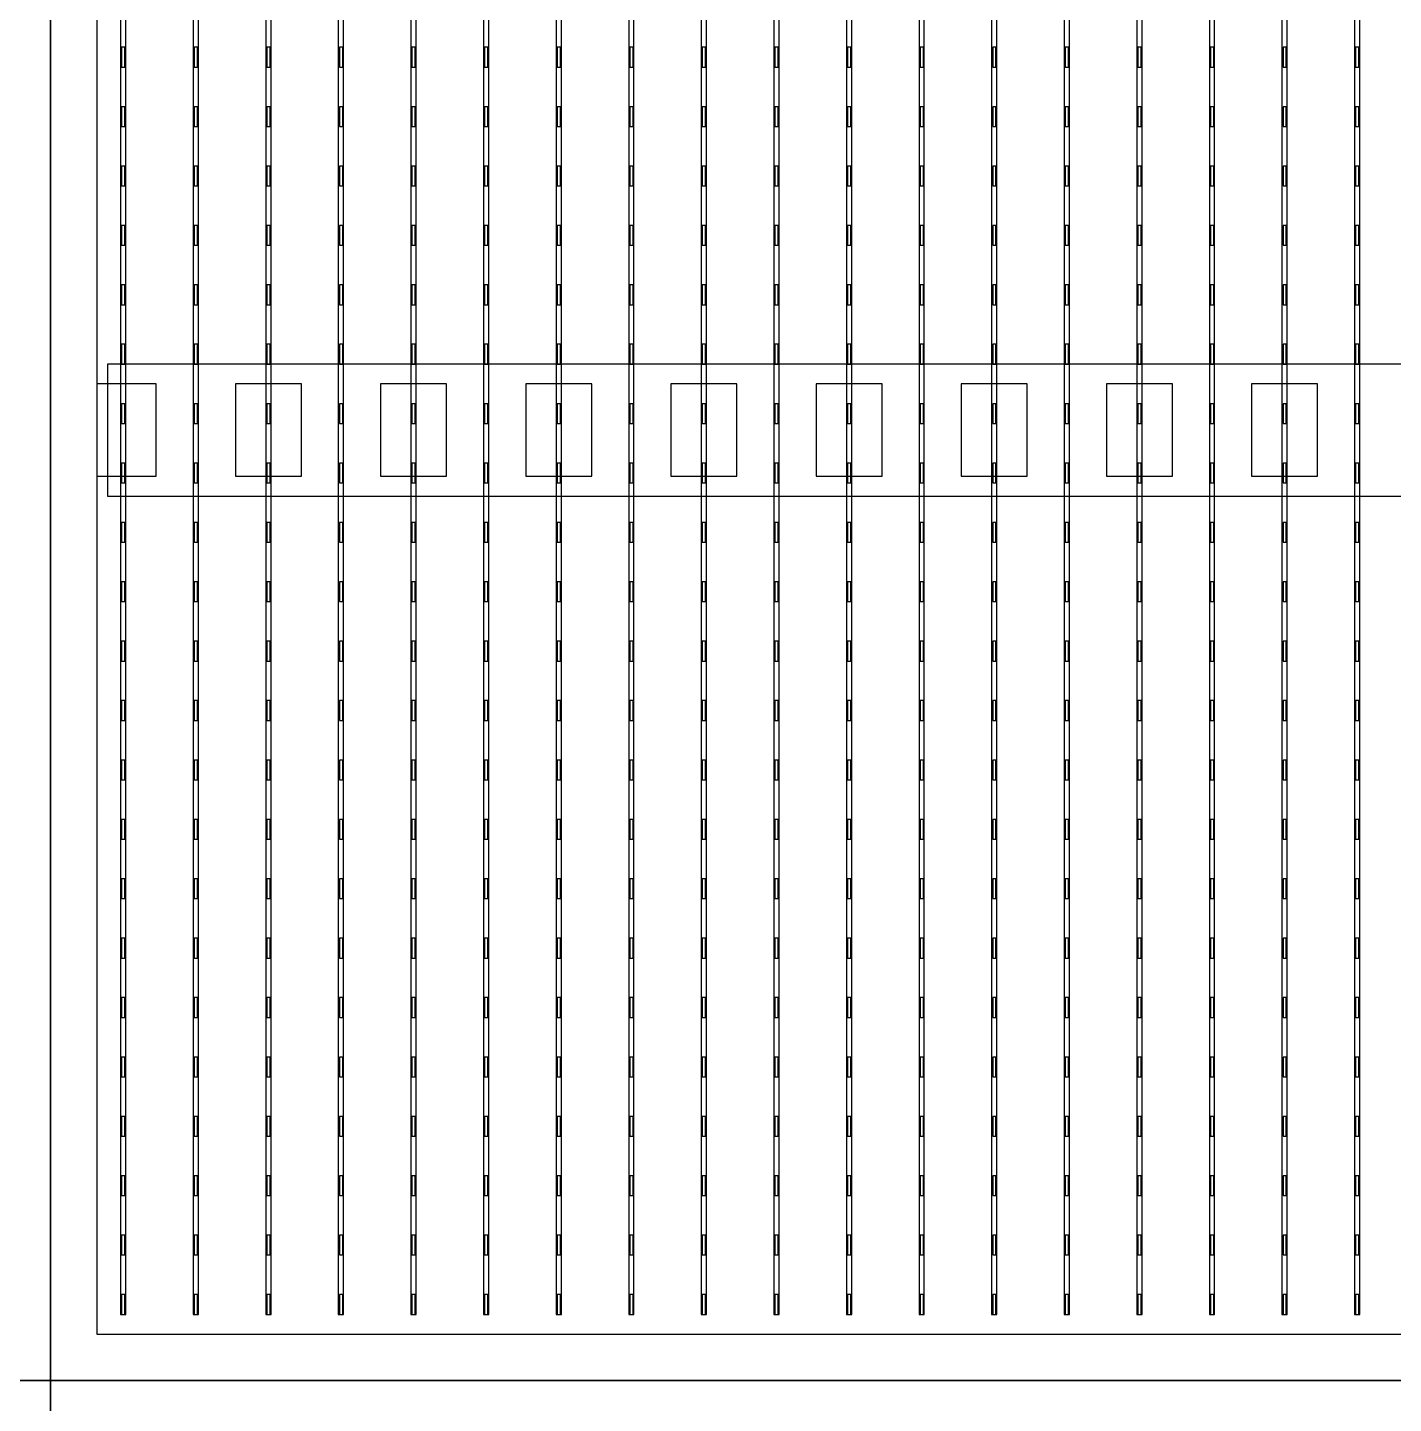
# Model space of a CAD drawing. Header units: millimetres. Extents: x -18 to 142, y -7 to 153.
# Drawn here: x 20.2 to 30.55, y 103.83 to 114.25 of the extents above; entities that cross this region are included whole.
import ezdxf

# ---------------------------------------------------------------- set-up
doc = ezdxf.new("R2010")
doc.units = ezdxf.units.MM
for name, color, linetype in [('BUSBARS', 3, 'Continuous'), ('CELLS', 5, 'Continuous'), ('CONTACT_PADS', 2, 'Continuous'), ('DICING', 4, 'Continuous'), ('FINGERS', 1, 'Continuous'), ('INSULATION', 2, 'Continuous')]:
    doc.layers.add(name, color=color, linetype=linetype)

msp = doc.modelspace()

# ---------------------------------------------------------------- linework, layer by layer
at = {"layer": 'BUSBARS'}
msp.add_lwpolyline([(40.84, 110.7), (40.84, 111.7), (20.8, 111.7), (20.8, 110.7), (40.84, 110.7)], close=True, dxfattribs=at)
at = {"layer": 'CELLS'}
for points in [[(20.37, 104), (20.37, 124.9), (-0.53, 124.9), (-0.53, 104), (20.37, 104)], [(41.27, 104), (41.27, 124.9), (20.37, 124.9), (20.37, 104), (41.27, 104)], [(20.37, 83.1), (20.37, 104), (-0.53, 104), (-0.53, 83.1), (20.37, 83.1)], [(41.27, 83.1), (41.27, 104), (20.37, 104), (20.37, 83.1), (41.27, 83.1)]]:
    msp.add_lwpolyline(points, close=True, dxfattribs=at)
at = {"layer": 'CONTACT_PADS'}
for points in [[(20.933, 113.95), (20.933, 114.1), (20.908, 114.1), (20.908, 113.95), (20.933, 113.95)], [(21.483, 113.95), (21.483, 114.1), (21.458, 114.1), (21.458, 113.95), (21.483, 113.95)], [(22.033, 113.95), (22.033, 114.1), (22.008, 114.1), (22.008, 113.95), (22.033, 113.95)], [(22.583, 113.95), (22.583, 114.1), (22.558, 114.1), (22.558, 113.95), (22.583, 113.95)], [(23.133, 113.95), (23.133, 114.1), (23.108, 114.1), (23.108, 113.95), (23.133, 113.95)], [(23.683, 113.95), (23.683, 114.1), (23.658, 114.1), (23.658, 113.95), (23.683, 113.95)], [(24.233, 113.95), (24.233, 114.1), (24.208, 114.1), (24.208, 113.95), (24.233, 113.95)], [(24.783, 113.95), (24.783, 114.1), (24.758, 114.1), (24.758, 113.95), (24.783, 113.95)], [(25.333, 113.95), (25.333, 114.1), (25.308, 114.1), (25.308, 113.95), (25.333, 113.95)], [(25.883, 113.95), (25.883, 114.1), (25.858, 114.1), (25.858, 113.95), (25.883, 113.95)], [(26.433, 113.95), (26.433, 114.1), (26.408, 114.1), (26.408, 113.95), (26.433, 113.95)], [(26.983, 113.95), (26.983, 114.1), (26.958, 114.1), (26.958, 113.95), (26.983, 113.95)], [(27.533, 113.95), (27.533, 114.1), (27.508, 114.1), (27.508, 113.95), (27.533, 113.95)], [(28.083, 113.95), (28.083, 114.1), (28.058, 114.1), (28.058, 113.95), (28.083, 113.95)], [(28.633, 113.95), (28.633, 114.1), (28.608, 114.1), (28.608, 113.95), (28.633, 113.95)], [(29.183, 113.95), (29.183, 114.1), (29.158, 114.1), (29.158, 113.95), (29.183, 113.95)], [(29.733, 113.95), (29.733, 114.1), (29.708, 114.1), (29.708, 113.95), (29.733, 113.95)], [(30.283, 113.95), (30.283, 114.1), (30.258, 114.1), (30.258, 113.95), (30.283, 113.95)], [(20.933, 113.5), (20.933, 113.65), (20.908, 113.65), (20.908, 113.5), (20.933, 113.5)], [(21.483, 113.5), (21.483, 113.65), (21.458, 113.65), (21.458, 113.5), (21.483, 113.5)], [(22.033, 113.5), (22.033, 113.65), (22.008, 113.65), (22.008, 113.5), (22.033, 113.5)], [(22.583, 113.5), (22.583, 113.65), (22.558, 113.65), (22.558, 113.5), (22.583, 113.5)], [(23.133, 113.5), (23.133, 113.65), (23.108, 113.65), (23.108, 113.5), (23.133, 113.5)], [(23.683, 113.5), (23.683, 113.65), (23.658, 113.65), (23.658, 113.5), (23.683, 113.5)], [(24.233, 113.5), (24.233, 113.65), (24.208, 113.65), (24.208, 113.5), (24.233, 113.5)], [(24.783, 113.5), (24.783, 113.65), (24.758, 113.65), (24.758, 113.5), (24.783, 113.5)], [(25.333, 113.5), (25.333, 113.65), (25.308, 113.65), (25.308, 113.5), (25.333, 113.5)], [(25.883, 113.5), (25.883, 113.65), (25.858, 113.65), (25.858, 113.5), (25.883, 113.5)], [(26.433, 113.5), (26.433, 113.65), (26.408, 113.65), (26.408, 113.5), (26.433, 113.5)], [(26.983, 113.5), (26.983, 113.65), (26.958, 113.65), (26.958, 113.5), (26.983, 113.5)], [(27.533, 113.5), (27.533, 113.65), (27.508, 113.65), (27.508, 113.5), (27.533, 113.5)], [(28.083, 113.5), (28.083, 113.65), (28.058, 113.65), (28.058, 113.5), (28.083, 113.5)], [(28.633, 113.5), (28.633, 113.65), (28.608, 113.65), (28.608, 113.5), (28.633, 113.5)], [(29.183, 113.5), (29.183, 113.65), (29.158, 113.65), (29.158, 113.5), (29.183, 113.5)], [(29.733, 113.5), (29.733, 113.65), (29.708, 113.65), (29.708, 113.5), (29.733, 113.5)], [(30.283, 113.5), (30.283, 113.65), (30.258, 113.65), (30.258, 113.5), (30.283, 113.5)], [(20.933, 113.05), (20.933, 113.2), (20.908, 113.2), (20.908, 113.05), (20.933, 113.05)], [(21.483, 113.05), (21.483, 113.2), (21.458, 113.2), (21.458, 113.05), (21.483, 113.05)], [(22.033, 113.05), (22.033, 113.2), (22.008, 113.2), (22.008, 113.05), (22.033, 113.05)], [(22.583, 113.05), (22.583, 113.2), (22.558, 113.2), (22.558, 113.05), (22.583, 113.05)], [(23.133, 113.05), (23.133, 113.2), (23.108, 113.2), (23.108, 113.05), (23.133, 113.05)], [(23.683, 113.05), (23.683, 113.2), (23.658, 113.2), (23.658, 113.05), (23.683, 113.05)], [(24.233, 113.05), (24.233, 113.2), (24.208, 113.2), (24.208, 113.05), (24.233, 113.05)], [(24.783, 113.05), (24.783, 113.2), (24.758, 113.2), (24.758, 113.05), (24.783, 113.05)], [(25.333, 113.05), (25.333, 113.2), (25.308, 113.2), (25.308, 113.05), (25.333, 113.05)], [(25.883, 113.05), (25.883, 113.2), (25.858, 113.2), (25.858, 113.05), (25.883, 113.05)], [(26.433, 113.05), (26.433, 113.2), (26.408, 113.2), (26.408, 113.05), (26.433, 113.05)], [(26.983, 113.05), (26.983, 113.2), (26.958, 113.2), (26.958, 113.05), (26.983, 113.05)], [(27.533, 113.05), (27.533, 113.2), (27.508, 113.2), (27.508, 113.05), (27.533, 113.05)], [(28.083, 113.05), (28.083, 113.2), (28.058, 113.2), (28.058, 113.05), (28.083, 113.05)], [(28.633, 113.05), (28.633, 113.2), (28.608, 113.2), (28.608, 113.05), (28.633, 113.05)], [(29.183, 113.05), (29.183, 113.2), (29.158, 113.2), (29.158, 113.05), (29.183, 113.05)], [(29.733, 113.05), (29.733, 113.2), (29.708, 113.2), (29.708, 113.05), (29.733, 113.05)], [(30.283, 113.05), (30.283, 113.2), (30.258, 113.2), (30.258, 113.05), (30.283, 113.05)], [(20.933, 112.6), (20.933, 112.75), (20.908, 112.75), (20.908, 112.6), (20.933, 112.6)], [(21.483, 112.6), (21.483, 112.75), (21.458, 112.75), (21.458, 112.6), (21.483, 112.6)], [(22.033, 112.6), (22.033, 112.75), (22.008, 112.75), (22.008, 112.6), (22.033, 112.6)], [(22.583, 112.6), (22.583, 112.75), (22.558, 112.75), (22.558, 112.6), (22.583, 112.6)], [(23.133, 112.6), (23.133, 112.75), (23.108, 112.75), (23.108, 112.6), (23.133, 112.6)], [(23.683, 112.6), (23.683, 112.75), (23.658, 112.75), (23.658, 112.6), (23.683, 112.6)], [(24.233, 112.6), (24.233, 112.75), (24.208, 112.75), (24.208, 112.6), (24.233, 112.6)], [(24.783, 112.6), (24.783, 112.75), (24.758, 112.75), (24.758, 112.6), (24.783, 112.6)], [(25.333, 112.6), (25.333, 112.75), (25.308, 112.75), (25.308, 112.6), (25.333, 112.6)], [(25.883, 112.6), (25.883, 112.75), (25.858, 112.75), (25.858, 112.6), (25.883, 112.6)], [(26.433, 112.6), (26.433, 112.75), (26.408, 112.75), (26.408, 112.6), (26.433, 112.6)], [(26.983, 112.6), (26.983, 112.75), (26.958, 112.75), (26.958, 112.6), (26.983, 112.6)], [(27.533, 112.6), (27.533, 112.75), (27.508, 112.75), (27.508, 112.6), (27.533, 112.6)], [(28.083, 112.6), (28.083, 112.75), (28.058, 112.75), (28.058, 112.6), (28.083, 112.6)], [(28.633, 112.6), (28.633, 112.75), (28.608, 112.75), (28.608, 112.6), (28.633, 112.6)], [(29.183, 112.6), (29.183, 112.75), (29.158, 112.75), (29.158, 112.6), (29.183, 112.6)], [(29.733, 112.6), (29.733, 112.75), (29.708, 112.75), (29.708, 112.6), (29.733, 112.6)], [(30.283, 112.6), (30.283, 112.75), (30.258, 112.75), (30.258, 112.6), (30.283, 112.6)], [(20.933, 112.15), (20.933, 112.3), (20.908, 112.3), (20.908, 112.15), (20.933, 112.15)], [(21.483, 112.15), (21.483, 112.3), (21.458, 112.3), (21.458, 112.15), (21.483, 112.15)], [(22.033, 112.15), (22.033, 112.3), (22.008, 112.3), (22.008, 112.15), (22.033, 112.15)], [(22.583, 112.15), (22.583, 112.3), (22.558, 112.3), (22.558, 112.15), (22.583, 112.15)], [(23.133, 112.15), (23.133, 112.3), (23.108, 112.3), (23.108, 112.15), (23.133, 112.15)], [(23.683, 112.15), (23.683, 112.3), (23.658, 112.3), (23.658, 112.15), (23.683, 112.15)], [(24.233, 112.15), (24.233, 112.3), (24.208, 112.3), (24.208, 112.15), (24.233, 112.15)], [(24.783, 112.15), (24.783, 112.3), (24.758, 112.3), (24.758, 112.15), (24.783, 112.15)], [(25.333, 112.15), (25.333, 112.3), (25.308, 112.3), (25.308, 112.15), (25.333, 112.15)], [(25.883, 112.15), (25.883, 112.3), (25.858, 112.3), (25.858, 112.15), (25.883, 112.15)], [(26.433, 112.15), (26.433, 112.3), (26.408, 112.3), (26.408, 112.15), (26.433, 112.15)], [(26.983, 112.15), (26.983, 112.3), (26.958, 112.3), (26.958, 112.15), (26.983, 112.15)], [(27.533, 112.15), (27.533, 112.3), (27.508, 112.3), (27.508, 112.15), (27.533, 112.15)], [(28.083, 112.15), (28.083, 112.3), (28.058, 112.3), (28.058, 112.15), (28.083, 112.15)], [(28.633, 112.15), (28.633, 112.3), (28.608, 112.3), (28.608, 112.15), (28.633, 112.15)], [(29.183, 112.15), (29.183, 112.3), (29.158, 112.3), (29.158, 112.15), (29.183, 112.15)], [(29.733, 112.15), (29.733, 112.3), (29.708, 112.3), (29.708, 112.15), (29.733, 112.15)], [(30.283, 112.15), (30.283, 112.3), (30.258, 112.3), (30.258, 112.15), (30.283, 112.15)], [(20.933, 111.7), (20.933, 111.85), (20.908, 111.85), (20.908, 111.7), (20.933, 111.7)], [(21.483, 111.7), (21.483, 111.85), (21.458, 111.85), (21.458, 111.7), (21.483, 111.7)], [(22.033, 111.7), (22.033, 111.85), (22.008, 111.85), (22.008, 111.7), (22.033, 111.7)], [(22.583, 111.7), (22.583, 111.85), (22.558, 111.85), (22.558, 111.7), (22.583, 111.7)], [(23.133, 111.7), (23.133, 111.85), (23.108, 111.85), (23.108, 111.7), (23.133, 111.7)], [(23.683, 111.7), (23.683, 111.85), (23.658, 111.85), (23.658, 111.7), (23.683, 111.7)], [(24.233, 111.7), (24.233, 111.85), (24.208, 111.85), (24.208, 111.7), (24.233, 111.7)], [(24.783, 111.7), (24.783, 111.85), (24.758, 111.85), (24.758, 111.7), (24.783, 111.7)], [(25.333, 111.7), (25.333, 111.85), (25.308, 111.85), (25.308, 111.7), (25.333, 111.7)], [(25.883, 111.7), (25.883, 111.85), (25.858, 111.85), (25.858, 111.7), (25.883, 111.7)], [(26.433, 111.7), (26.433, 111.85), (26.408, 111.85), (26.408, 111.7), (26.433, 111.7)], [(26.983, 111.7), (26.983, 111.85), (26.958, 111.85), (26.958, 111.7), (26.983, 111.7)], [(27.533, 111.7), (27.533, 111.85), (27.508, 111.85), (27.508, 111.7), (27.533, 111.7)], [(28.083, 111.7), (28.083, 111.85), (28.058, 111.85), (28.058, 111.7), (28.083, 111.7)], [(28.633, 111.7), (28.633, 111.85), (28.608, 111.85), (28.608, 111.7), (28.633, 111.7)], [(29.183, 111.7), (29.183, 111.85), (29.158, 111.85), (29.158, 111.7), (29.183, 111.7)], [(29.733, 111.7), (29.733, 111.85), (29.708, 111.85), (29.708, 111.7), (29.733, 111.7)], [(30.283, 111.7), (30.283, 111.85), (30.258, 111.85), (30.258, 111.7), (30.283, 111.7)], [(20.933, 111.25), (20.933, 111.4), (20.908, 111.4), (20.908, 111.25), (20.933, 111.25)], [(21.483, 111.25), (21.483, 111.4), (21.458, 111.4), (21.458, 111.25), (21.483, 111.25)], [(22.033, 111.25), (22.033, 111.4), (22.008, 111.4), (22.008, 111.25), (22.033, 111.25)], [(22.583, 111.25), (22.583, 111.4), (22.558, 111.4), (22.558, 111.25), (22.583, 111.25)], [(23.133, 111.25), (23.133, 111.4), (23.108, 111.4), (23.108, 111.25), (23.133, 111.25)], [(23.683, 111.25), (23.683, 111.4), (23.658, 111.4), (23.658, 111.25), (23.683, 111.25)], [(24.233, 111.25), (24.233, 111.4), (24.208, 111.4), (24.208, 111.25), (24.233, 111.25)], [(24.783, 111.25), (24.783, 111.4), (24.758, 111.4), (24.758, 111.25), (24.783, 111.25)], [(25.333, 111.25), (25.333, 111.4), (25.308, 111.4), (25.308, 111.25), (25.333, 111.25)], [(25.883, 111.25), (25.883, 111.4), (25.858, 111.4), (25.858, 111.25), (25.883, 111.25)], [(26.433, 111.25), (26.433, 111.4), (26.408, 111.4), (26.408, 111.25), (26.433, 111.25)], [(26.983, 111.25), (26.983, 111.4), (26.958, 111.4), (26.958, 111.25), (26.983, 111.25)], [(27.533, 111.25), (27.533, 111.4), (27.508, 111.4), (27.508, 111.25), (27.533, 111.25)], [(28.083, 111.25), (28.083, 111.4), (28.058, 111.4), (28.058, 111.25), (28.083, 111.25)], [(28.633, 111.25), (28.633, 111.4), (28.608, 111.4), (28.608, 111.25), (28.633, 111.25)], [(29.183, 111.25), (29.183, 111.4), (29.158, 111.4), (29.158, 111.25), (29.183, 111.25)], [(29.733, 111.25), (29.733, 111.4), (29.708, 111.4), (29.708, 111.25), (29.733, 111.25)], [(30.283, 111.25), (30.283, 111.4), (30.258, 111.4), (30.258, 111.25), (30.283, 111.25)], [(20.933, 110.8), (20.933, 110.95), (20.908, 110.95), (20.908, 110.8), (20.933, 110.8)], [(21.483, 110.8), (21.483, 110.95), (21.458, 110.95), (21.458, 110.8), (21.483, 110.8)], [(22.033, 110.8), (22.033, 110.95), (22.008, 110.95), (22.008, 110.8), (22.033, 110.8)], [(22.583, 110.8), (22.583, 110.95), (22.558, 110.95), (22.558, 110.8), (22.583, 110.8)], [(23.133, 110.8), (23.133, 110.95), (23.108, 110.95), (23.108, 110.8), (23.133, 110.8)], [(23.683, 110.8), (23.683, 110.95), (23.658, 110.95), (23.658, 110.8), (23.683, 110.8)], [(24.233, 110.8), (24.233, 110.95), (24.208, 110.95), (24.208, 110.8), (24.233, 110.8)], [(24.783, 110.8), (24.783, 110.95), (24.758, 110.95), (24.758, 110.8), (24.783, 110.8)], [(25.333, 110.8), (25.333, 110.95), (25.308, 110.95), (25.308, 110.8), (25.333, 110.8)], [(25.883, 110.8), (25.883, 110.95), (25.858, 110.95), (25.858, 110.8), (25.883, 110.8)], [(26.433, 110.8), (26.433, 110.95), (26.408, 110.95), (26.408, 110.8), (26.433, 110.8)], [(26.983, 110.8), (26.983, 110.95), (26.958, 110.95), (26.958, 110.8), (26.983, 110.8)], [(27.533, 110.8), (27.533, 110.95), (27.508, 110.95), (27.508, 110.8), (27.533, 110.8)], [(28.083, 110.8), (28.083, 110.95), (28.058, 110.95), (28.058, 110.8), (28.083, 110.8)], [(28.633, 110.8), (28.633, 110.95), (28.608, 110.95), (28.608, 110.8), (28.633, 110.8)], [(29.183, 110.8), (29.183, 110.95), (29.158, 110.95), (29.158, 110.8), (29.183, 110.8)], [(29.733, 110.8), (29.733, 110.95), (29.708, 110.95), (29.708, 110.8), (29.733, 110.8)], [(30.283, 110.8), (30.283, 110.95), (30.258, 110.95), (30.258, 110.8), (30.283, 110.8)], [(20.933, 110.35), (20.933, 110.5), (20.908, 110.5), (20.908, 110.35), (20.933, 110.35)], [(21.483, 110.35), (21.483, 110.5), (21.458, 110.5), (21.458, 110.35), (21.483, 110.35)], [(22.033, 110.35), (22.033, 110.5), (22.008, 110.5), (22.008, 110.35), (22.033, 110.35)], [(22.583, 110.35), (22.583, 110.5), (22.558, 110.5), (22.558, 110.35), (22.583, 110.35)], [(23.133, 110.35), (23.133, 110.5), (23.108, 110.5), (23.108, 110.35), (23.133, 110.35)], [(23.683, 110.35), (23.683, 110.5), (23.658, 110.5), (23.658, 110.35), (23.683, 110.35)], [(24.233, 110.35), (24.233, 110.5), (24.208, 110.5), (24.208, 110.35), (24.233, 110.35)], [(24.783, 110.35), (24.783, 110.5), (24.758, 110.5), (24.758, 110.35), (24.783, 110.35)], [(25.333, 110.35), (25.333, 110.5), (25.308, 110.5), (25.308, 110.35), (25.333, 110.35)], [(25.883, 110.35), (25.883, 110.5), (25.858, 110.5), (25.858, 110.35), (25.883, 110.35)], [(26.433, 110.35), (26.433, 110.5), (26.408, 110.5), (26.408, 110.35), (26.433, 110.35)], [(26.983, 110.35), (26.983, 110.5), (26.958, 110.5), (26.958, 110.35), (26.983, 110.35)], [(27.533, 110.35), (27.533, 110.5), (27.508, 110.5), (27.508, 110.35), (27.533, 110.35)], [(28.083, 110.35), (28.083, 110.5), (28.058, 110.5), (28.058, 110.35), (28.083, 110.35)], [(28.633, 110.35), (28.633, 110.5), (28.608, 110.5), (28.608, 110.35), (28.633, 110.35)], [(29.183, 110.35), (29.183, 110.5), (29.158, 110.5), (29.158, 110.35), (29.183, 110.35)], [(29.733, 110.35), (29.733, 110.5), (29.708, 110.5), (29.708, 110.35), (29.733, 110.35)], [(30.283, 110.35), (30.283, 110.5), (30.258, 110.5), (30.258, 110.35), (30.283, 110.35)], [(20.933, 109.9), (20.933, 110.05), (20.908, 110.05), (20.908, 109.9), (20.933, 109.9)], [(21.483, 109.9), (21.483, 110.05), (21.458, 110.05), (21.458, 109.9), (21.483, 109.9)], [(22.033, 109.9), (22.033, 110.05), (22.008, 110.05), (22.008, 109.9), (22.033, 109.9)], [(22.583, 109.9), (22.583, 110.05), (22.558, 110.05), (22.558, 109.9), (22.583, 109.9)], [(23.133, 109.9), (23.133, 110.05), (23.108, 110.05), (23.108, 109.9), (23.133, 109.9)], [(23.683, 109.9), (23.683, 110.05), (23.658, 110.05), (23.658, 109.9), (23.683, 109.9)], [(24.233, 109.9), (24.233, 110.05), (24.208, 110.05), (24.208, 109.9), (24.233, 109.9)], [(24.783, 109.9), (24.783, 110.05), (24.758, 110.05), (24.758, 109.9), (24.783, 109.9)], [(25.333, 109.9), (25.333, 110.05), (25.308, 110.05), (25.308, 109.9), (25.333, 109.9)], [(25.883, 109.9), (25.883, 110.05), (25.858, 110.05), (25.858, 109.9), (25.883, 109.9)], [(26.433, 109.9), (26.433, 110.05), (26.408, 110.05), (26.408, 109.9), (26.433, 109.9)], [(26.983, 109.9), (26.983, 110.05), (26.958, 110.05), (26.958, 109.9), (26.983, 109.9)], [(27.533, 109.9), (27.533, 110.05), (27.508, 110.05), (27.508, 109.9), (27.533, 109.9)], [(28.083, 109.9), (28.083, 110.05), (28.058, 110.05), (28.058, 109.9), (28.083, 109.9)], [(28.633, 109.9), (28.633, 110.05), (28.608, 110.05), (28.608, 109.9), (28.633, 109.9)], [(29.183, 109.9), (29.183, 110.05), (29.158, 110.05), (29.158, 109.9), (29.183, 109.9)], [(29.733, 109.9), (29.733, 110.05), (29.708, 110.05), (29.708, 109.9), (29.733, 109.9)], [(30.283, 109.9), (30.283, 110.05), (30.258, 110.05), (30.258, 109.9), (30.283, 109.9)], [(20.933, 109.45), (20.933, 109.6), (20.908, 109.6), (20.908, 109.45), (20.933, 109.45)], [(21.483, 109.45), (21.483, 109.6), (21.458, 109.6), (21.458, 109.45), (21.483, 109.45)], [(22.033, 109.45), (22.033, 109.6), (22.008, 109.6), (22.008, 109.45), (22.033, 109.45)], [(22.583, 109.45), (22.583, 109.6), (22.558, 109.6), (22.558, 109.45), (22.583, 109.45)], [(23.133, 109.45), (23.133, 109.6), (23.108, 109.6), (23.108, 109.45), (23.133, 109.45)], [(23.683, 109.45), (23.683, 109.6), (23.658, 109.6), (23.658, 109.45), (23.683, 109.45)], [(24.233, 109.45), (24.233, 109.6), (24.208, 109.6), (24.208, 109.45), (24.233, 109.45)], [(24.783, 109.45), (24.783, 109.6), (24.758, 109.6), (24.758, 109.45), (24.783, 109.45)], [(25.333, 109.45), (25.333, 109.6), (25.308, 109.6), (25.308, 109.45), (25.333, 109.45)], [(25.883, 109.45), (25.883, 109.6), (25.858, 109.6), (25.858, 109.45), (25.883, 109.45)], [(26.433, 109.45), (26.433, 109.6), (26.408, 109.6), (26.408, 109.45), (26.433, 109.45)], [(26.983, 109.45), (26.983, 109.6), (26.958, 109.6), (26.958, 109.45), (26.983, 109.45)], [(27.533, 109.45), (27.533, 109.6), (27.508, 109.6), (27.508, 109.45), (27.533, 109.45)], [(28.083, 109.45), (28.083, 109.6), (28.058, 109.6), (28.058, 109.45), (28.083, 109.45)], [(28.633, 109.45), (28.633, 109.6), (28.608, 109.6), (28.608, 109.45), (28.633, 109.45)], [(29.183, 109.45), (29.183, 109.6), (29.158, 109.6), (29.158, 109.45), (29.183, 109.45)], [(29.733, 109.45), (29.733, 109.6), (29.708, 109.6), (29.708, 109.45), (29.733, 109.45)], [(30.283, 109.45), (30.283, 109.6), (30.258, 109.6), (30.258, 109.45), (30.283, 109.45)], [(20.933, 109), (20.933, 109.15), (20.908, 109.15), (20.908, 109), (20.933, 109)], [(21.483, 109), (21.483, 109.15), (21.458, 109.15), (21.458, 109), (21.483, 109)], [(22.033, 109), (22.033, 109.15), (22.008, 109.15), (22.008, 109), (22.033, 109)], [(22.583, 109), (22.583, 109.15), (22.558, 109.15), (22.558, 109), (22.583, 109)], [(23.133, 109), (23.133, 109.15), (23.108, 109.15), (23.108, 109), (23.133, 109)], [(23.683, 109), (23.683, 109.15), (23.658, 109.15), (23.658, 109), (23.683, 109)], [(24.233, 109), (24.233, 109.15), (24.208, 109.15), (24.208, 109), (24.233, 109)], [(24.783, 109), (24.783, 109.15), (24.758, 109.15), (24.758, 109), (24.783, 109)], [(25.333, 109), (25.333, 109.15), (25.308, 109.15), (25.308, 109), (25.333, 109)], [(25.883, 109), (25.883, 109.15), (25.858, 109.15), (25.858, 109), (25.883, 109)], [(26.433, 109), (26.433, 109.15), (26.408, 109.15), (26.408, 109), (26.433, 109)], [(26.983, 109), (26.983, 109.15), (26.958, 109.15), (26.958, 109), (26.983, 109)], [(27.533, 109), (27.533, 109.15), (27.508, 109.15), (27.508, 109), (27.533, 109)], [(28.083, 109), (28.083, 109.15), (28.058, 109.15), (28.058, 109), (28.083, 109)], [(28.633, 109), (28.633, 109.15), (28.608, 109.15), (28.608, 109), (28.633, 109)], [(29.183, 109), (29.183, 109.15), (29.158, 109.15), (29.158, 109), (29.183, 109)], [(29.733, 109), (29.733, 109.15), (29.708, 109.15), (29.708, 109), (29.733, 109)], [(30.283, 109), (30.283, 109.15), (30.258, 109.15), (30.258, 109), (30.283, 109)], [(20.933, 108.55), (20.933, 108.7), (20.908, 108.7), (20.908, 108.55), (20.933, 108.55)], [(21.483, 108.55), (21.483, 108.7), (21.458, 108.7), (21.458, 108.55), (21.483, 108.55)], [(22.033, 108.55), (22.033, 108.7), (22.008, 108.7), (22.008, 108.55), (22.033, 108.55)], [(22.583, 108.55), (22.583, 108.7), (22.558, 108.7), (22.558, 108.55), (22.583, 108.55)], [(23.133, 108.55), (23.133, 108.7), (23.108, 108.7), (23.108, 108.55), (23.133, 108.55)], [(23.683, 108.55), (23.683, 108.7), (23.658, 108.7), (23.658, 108.55), (23.683, 108.55)], [(24.233, 108.55), (24.233, 108.7), (24.208, 108.7), (24.208, 108.55), (24.233, 108.55)], [(24.783, 108.55), (24.783, 108.7), (24.758, 108.7), (24.758, 108.55), (24.783, 108.55)], [(25.333, 108.55), (25.333, 108.7), (25.308, 108.7), (25.308, 108.55), (25.333, 108.55)], [(25.883, 108.55), (25.883, 108.7), (25.858, 108.7), (25.858, 108.55), (25.883, 108.55)], [(26.433, 108.55), (26.433, 108.7), (26.408, 108.7), (26.408, 108.55), (26.433, 108.55)], [(26.983, 108.55), (26.983, 108.7), (26.958, 108.7), (26.958, 108.55), (26.983, 108.55)], [(27.533, 108.55), (27.533, 108.7), (27.508, 108.7), (27.508, 108.55), (27.533, 108.55)], [(28.083, 108.55), (28.083, 108.7), (28.058, 108.7), (28.058, 108.55), (28.083, 108.55)], [(28.633, 108.55), (28.633, 108.7), (28.608, 108.7), (28.608, 108.55), (28.633, 108.55)], [(29.183, 108.55), (29.183, 108.7), (29.158, 108.7), (29.158, 108.55), (29.183, 108.55)], [(29.733, 108.55), (29.733, 108.7), (29.708, 108.7), (29.708, 108.55), (29.733, 108.55)], [(30.283, 108.55), (30.283, 108.7), (30.258, 108.7), (30.258, 108.55), (30.283, 108.55)], [(20.933, 108.1), (20.933, 108.25), (20.908, 108.25), (20.908, 108.1), (20.933, 108.1)], [(21.483, 108.1), (21.483, 108.25), (21.458, 108.25), (21.458, 108.1), (21.483, 108.1)], [(22.033, 108.1), (22.033, 108.25), (22.008, 108.25), (22.008, 108.1), (22.033, 108.1)], [(22.583, 108.1), (22.583, 108.25), (22.558, 108.25), (22.558, 108.1), (22.583, 108.1)], [(23.133, 108.1), (23.133, 108.25), (23.108, 108.25), (23.108, 108.1), (23.133, 108.1)], [(23.683, 108.1), (23.683, 108.25), (23.658, 108.25), (23.658, 108.1), (23.683, 108.1)], [(24.233, 108.1), (24.233, 108.25), (24.208, 108.25), (24.208, 108.1), (24.233, 108.1)], [(24.783, 108.1), (24.783, 108.25), (24.758, 108.25), (24.758, 108.1), (24.783, 108.1)], [(25.333, 108.1), (25.333, 108.25), (25.308, 108.25), (25.308, 108.1), (25.333, 108.1)], [(25.883, 108.1), (25.883, 108.25), (25.858, 108.25), (25.858, 108.1), (25.883, 108.1)], [(26.433, 108.1), (26.433, 108.25), (26.408, 108.25), (26.408, 108.1), (26.433, 108.1)], [(26.983, 108.1), (26.983, 108.25), (26.958, 108.25), (26.958, 108.1), (26.983, 108.1)], [(27.533, 108.1), (27.533, 108.25), (27.508, 108.25), (27.508, 108.1), (27.533, 108.1)], [(28.083, 108.1), (28.083, 108.25), (28.058, 108.25), (28.058, 108.1), (28.083, 108.1)], [(28.633, 108.1), (28.633, 108.25), (28.608, 108.25), (28.608, 108.1), (28.633, 108.1)], [(29.183, 108.1), (29.183, 108.25), (29.158, 108.25), (29.158, 108.1), (29.183, 108.1)], [(29.733, 108.1), (29.733, 108.25), (29.708, 108.25), (29.708, 108.1), (29.733, 108.1)], [(30.283, 108.1), (30.283, 108.25), (30.258, 108.25), (30.258, 108.1), (30.283, 108.1)], [(20.933, 107.65), (20.933, 107.8), (20.908, 107.8), (20.908, 107.65), (20.933, 107.65)], [(21.483, 107.65), (21.483, 107.8), (21.458, 107.8), (21.458, 107.65), (21.483, 107.65)], [(22.033, 107.65), (22.033, 107.8), (22.008, 107.8), (22.008, 107.65), (22.033, 107.65)], [(22.583, 107.65), (22.583, 107.8), (22.558, 107.8), (22.558, 107.65), (22.583, 107.65)], [(23.133, 107.65), (23.133, 107.8), (23.108, 107.8), (23.108, 107.65), (23.133, 107.65)], [(23.683, 107.65), (23.683, 107.8), (23.658, 107.8), (23.658, 107.65), (23.683, 107.65)], [(24.233, 107.65), (24.233, 107.8), (24.208, 107.8), (24.208, 107.65), (24.233, 107.65)], [(24.783, 107.65), (24.783, 107.8), (24.758, 107.8), (24.758, 107.65), (24.783, 107.65)], [(25.333, 107.65), (25.333, 107.8), (25.308, 107.8), (25.308, 107.65), (25.333, 107.65)], [(25.883, 107.65), (25.883, 107.8), (25.858, 107.8), (25.858, 107.65), (25.883, 107.65)], [(26.433, 107.65), (26.433, 107.8), (26.408, 107.8), (26.408, 107.65), (26.433, 107.65)], [(26.983, 107.65), (26.983, 107.8), (26.958, 107.8), (26.958, 107.65), (26.983, 107.65)], [(27.533, 107.65), (27.533, 107.8), (27.508, 107.8), (27.508, 107.65), (27.533, 107.65)], [(28.083, 107.65), (28.083, 107.8), (28.058, 107.8), (28.058, 107.65), (28.083, 107.65)], [(28.633, 107.65), (28.633, 107.8), (28.608, 107.8), (28.608, 107.65), (28.633, 107.65)], [(29.183, 107.65), (29.183, 107.8), (29.158, 107.8), (29.158, 107.65), (29.183, 107.65)], [(29.733, 107.65), (29.733, 107.8), (29.708, 107.8), (29.708, 107.65), (29.733, 107.65)], [(30.283, 107.65), (30.283, 107.8), (30.258, 107.8), (30.258, 107.65), (30.283, 107.65)], [(20.933, 107.2), (20.933, 107.35), (20.908, 107.35), (20.908, 107.2), (20.933, 107.2)], [(21.483, 107.2), (21.483, 107.35), (21.458, 107.35), (21.458, 107.2), (21.483, 107.2)], [(22.033, 107.2), (22.033, 107.35), (22.008, 107.35), (22.008, 107.2), (22.033, 107.2)], [(22.583, 107.2), (22.583, 107.35), (22.558, 107.35), (22.558, 107.2), (22.583, 107.2)], [(23.133, 107.2), (23.133, 107.35), (23.108, 107.35), (23.108, 107.2), (23.133, 107.2)], [(23.683, 107.2), (23.683, 107.35), (23.658, 107.35), (23.658, 107.2), (23.683, 107.2)], [(24.233, 107.2), (24.233, 107.35), (24.208, 107.35), (24.208, 107.2), (24.233, 107.2)], [(24.783, 107.2), (24.783, 107.35), (24.758, 107.35), (24.758, 107.2), (24.783, 107.2)], [(25.333, 107.2), (25.333, 107.35), (25.308, 107.35), (25.308, 107.2), (25.333, 107.2)], [(25.883, 107.2), (25.883, 107.35), (25.858, 107.35), (25.858, 107.2), (25.883, 107.2)], [(26.433, 107.2), (26.433, 107.35), (26.408, 107.35), (26.408, 107.2), (26.433, 107.2)], [(26.983, 107.2), (26.983, 107.35), (26.958, 107.35), (26.958, 107.2), (26.983, 107.2)], [(27.533, 107.2), (27.533, 107.35), (27.508, 107.35), (27.508, 107.2), (27.533, 107.2)], [(28.083, 107.2), (28.083, 107.35), (28.058, 107.35), (28.058, 107.2), (28.083, 107.2)], [(28.633, 107.2), (28.633, 107.35), (28.608, 107.35), (28.608, 107.2), (28.633, 107.2)], [(29.183, 107.2), (29.183, 107.35), (29.158, 107.35), (29.158, 107.2), (29.183, 107.2)], [(29.733, 107.2), (29.733, 107.35), (29.708, 107.35), (29.708, 107.2), (29.733, 107.2)], [(30.283, 107.2), (30.283, 107.35), (30.258, 107.35), (30.258, 107.2), (30.283, 107.2)], [(20.933, 106.75), (20.933, 106.9), (20.908, 106.9), (20.908, 106.75), (20.933, 106.75)], [(21.483, 106.75), (21.483, 106.9), (21.458, 106.9), (21.458, 106.75), (21.483, 106.75)], [(22.033, 106.75), (22.033, 106.9), (22.008, 106.9), (22.008, 106.75), (22.033, 106.75)], [(22.583, 106.75), (22.583, 106.9), (22.558, 106.9), (22.558, 106.75), (22.583, 106.75)], [(23.133, 106.75), (23.133, 106.9), (23.108, 106.9), (23.108, 106.75), (23.133, 106.75)], [(23.683, 106.75), (23.683, 106.9), (23.658, 106.9), (23.658, 106.75), (23.683, 106.75)], [(24.233, 106.75), (24.233, 106.9), (24.208, 106.9), (24.208, 106.75), (24.233, 106.75)], [(24.783, 106.75), (24.783, 106.9), (24.758, 106.9), (24.758, 106.75), (24.783, 106.75)], [(25.333, 106.75), (25.333, 106.9), (25.308, 106.9), (25.308, 106.75), (25.333, 106.75)], [(25.883, 106.75), (25.883, 106.9), (25.858, 106.9), (25.858, 106.75), (25.883, 106.75)], [(26.433, 106.75), (26.433, 106.9), (26.408, 106.9), (26.408, 106.75), (26.433, 106.75)], [(26.983, 106.75), (26.983, 106.9), (26.958, 106.9), (26.958, 106.75), (26.983, 106.75)], [(27.533, 106.75), (27.533, 106.9), (27.508, 106.9), (27.508, 106.75), (27.533, 106.75)], [(28.083, 106.75), (28.083, 106.9), (28.058, 106.9), (28.058, 106.75), (28.083, 106.75)], [(28.633, 106.75), (28.633, 106.9), (28.608, 106.9), (28.608, 106.75), (28.633, 106.75)], [(29.183, 106.75), (29.183, 106.9), (29.158, 106.9), (29.158, 106.75), (29.183, 106.75)], [(29.733, 106.75), (29.733, 106.9), (29.708, 106.9), (29.708, 106.75), (29.733, 106.75)], [(30.283, 106.75), (30.283, 106.9), (30.258, 106.9), (30.258, 106.75), (30.283, 106.75)], [(20.933, 106.3), (20.933, 106.45), (20.908, 106.45), (20.908, 106.3), (20.933, 106.3)], [(21.483, 106.3), (21.483, 106.45), (21.458, 106.45), (21.458, 106.3), (21.483, 106.3)], [(22.033, 106.3), (22.033, 106.45), (22.008, 106.45), (22.008, 106.3), (22.033, 106.3)], [(22.583, 106.3), (22.583, 106.45), (22.558, 106.45), (22.558, 106.3), (22.583, 106.3)], [(23.133, 106.3), (23.133, 106.45), (23.108, 106.45), (23.108, 106.3), (23.133, 106.3)], [(23.683, 106.3), (23.683, 106.45), (23.658, 106.45), (23.658, 106.3), (23.683, 106.3)], [(24.233, 106.3), (24.233, 106.45), (24.208, 106.45), (24.208, 106.3), (24.233, 106.3)], [(24.783, 106.3), (24.783, 106.45), (24.758, 106.45), (24.758, 106.3), (24.783, 106.3)], [(25.333, 106.3), (25.333, 106.45), (25.308, 106.45), (25.308, 106.3), (25.333, 106.3)], [(25.883, 106.3), (25.883, 106.45), (25.858, 106.45), (25.858, 106.3), (25.883, 106.3)], [(26.433, 106.3), (26.433, 106.45), (26.408, 106.45), (26.408, 106.3), (26.433, 106.3)], [(26.983, 106.3), (26.983, 106.45), (26.958, 106.45), (26.958, 106.3), (26.983, 106.3)], [(27.533, 106.3), (27.533, 106.45), (27.508, 106.45), (27.508, 106.3), (27.533, 106.3)], [(28.083, 106.3), (28.083, 106.45), (28.058, 106.45), (28.058, 106.3), (28.083, 106.3)], [(28.633, 106.3), (28.633, 106.45), (28.608, 106.45), (28.608, 106.3), (28.633, 106.3)], [(29.183, 106.3), (29.183, 106.45), (29.158, 106.45), (29.158, 106.3), (29.183, 106.3)], [(29.733, 106.3), (29.733, 106.45), (29.708, 106.45), (29.708, 106.3), (29.733, 106.3)], [(30.283, 106.3), (30.283, 106.45), (30.258, 106.45), (30.258, 106.3), (30.283, 106.3)], [(20.933, 105.85), (20.933, 106), (20.908, 106), (20.908, 105.85), (20.933, 105.85)], [(21.483, 105.85), (21.483, 106), (21.458, 106), (21.458, 105.85), (21.483, 105.85)], [(22.033, 105.85), (22.033, 106), (22.008, 106), (22.008, 105.85), (22.033, 105.85)], [(22.583, 105.85), (22.583, 106), (22.558, 106), (22.558, 105.85), (22.583, 105.85)], [(23.133, 105.85), (23.133, 106), (23.108, 106), (23.108, 105.85), (23.133, 105.85)], [(23.683, 105.85), (23.683, 106), (23.658, 106), (23.658, 105.85), (23.683, 105.85)], [(24.233, 105.85), (24.233, 106), (24.208, 106), (24.208, 105.85), (24.233, 105.85)], [(24.783, 105.85), (24.783, 106), (24.758, 106), (24.758, 105.85), (24.783, 105.85)], [(25.333, 105.85), (25.333, 106), (25.308, 106), (25.308, 105.85), (25.333, 105.85)], [(25.883, 105.85), (25.883, 106), (25.858, 106), (25.858, 105.85), (25.883, 105.85)], [(26.433, 105.85), (26.433, 106), (26.408, 106), (26.408, 105.85), (26.433, 105.85)], [(26.983, 105.85), (26.983, 106), (26.958, 106), (26.958, 105.85), (26.983, 105.85)], [(27.533, 105.85), (27.533, 106), (27.508, 106), (27.508, 105.85), (27.533, 105.85)], [(28.083, 105.85), (28.083, 106), (28.058, 106), (28.058, 105.85), (28.083, 105.85)], [(28.633, 105.85), (28.633, 106), (28.608, 106), (28.608, 105.85), (28.633, 105.85)], [(29.183, 105.85), (29.183, 106), (29.158, 106), (29.158, 105.85), (29.183, 105.85)], [(29.733, 105.85), (29.733, 106), (29.708, 106), (29.708, 105.85), (29.733, 105.85)], [(30.283, 105.85), (30.283, 106), (30.258, 106), (30.258, 105.85), (30.283, 105.85)], [(20.933, 105.4), (20.933, 105.55), (20.908, 105.55), (20.908, 105.4), (20.933, 105.4)], [(21.483, 105.4), (21.483, 105.55), (21.458, 105.55), (21.458, 105.4), (21.483, 105.4)], [(22.033, 105.4), (22.033, 105.55), (22.008, 105.55), (22.008, 105.4), (22.033, 105.4)], [(22.583, 105.4), (22.583, 105.55), (22.558, 105.55), (22.558, 105.4), (22.583, 105.4)], [(23.133, 105.4), (23.133, 105.55), (23.108, 105.55), (23.108, 105.4), (23.133, 105.4)], [(23.683, 105.4), (23.683, 105.55), (23.658, 105.55), (23.658, 105.4), (23.683, 105.4)], [(24.233, 105.4), (24.233, 105.55), (24.208, 105.55), (24.208, 105.4), (24.233, 105.4)], [(24.783, 105.4), (24.783, 105.55), (24.758, 105.55), (24.758, 105.4), (24.783, 105.4)], [(25.333, 105.4), (25.333, 105.55), (25.308, 105.55), (25.308, 105.4), (25.333, 105.4)], [(25.883, 105.4), (25.883, 105.55), (25.858, 105.55), (25.858, 105.4), (25.883, 105.4)], [(26.433, 105.4), (26.433, 105.55), (26.408, 105.55), (26.408, 105.4), (26.433, 105.4)], [(26.983, 105.4), (26.983, 105.55), (26.958, 105.55), (26.958, 105.4), (26.983, 105.4)], [(27.533, 105.4), (27.533, 105.55), (27.508, 105.55), (27.508, 105.4), (27.533, 105.4)], [(28.083, 105.4), (28.083, 105.55), (28.058, 105.55), (28.058, 105.4), (28.083, 105.4)], [(28.633, 105.4), (28.633, 105.55), (28.608, 105.55), (28.608, 105.4), (28.633, 105.4)], [(29.183, 105.4), (29.183, 105.55), (29.158, 105.55), (29.158, 105.4), (29.183, 105.4)], [(29.733, 105.4), (29.733, 105.55), (29.708, 105.55), (29.708, 105.4), (29.733, 105.4)], [(30.283, 105.4), (30.283, 105.55), (30.258, 105.55), (30.258, 105.4), (30.283, 105.4)], [(20.933, 104.95), (20.933, 105.1), (20.908, 105.1), (20.908, 104.95), (20.933, 104.95)], [(21.483, 104.95), (21.483, 105.1), (21.458, 105.1), (21.458, 104.95), (21.483, 104.95)], [(22.033, 104.95), (22.033, 105.1), (22.008, 105.1), (22.008, 104.95), (22.033, 104.95)], [(22.583, 104.95), (22.583, 105.1), (22.558, 105.1), (22.558, 104.95), (22.583, 104.95)], [(23.133, 104.95), (23.133, 105.1), (23.108, 105.1), (23.108, 104.95), (23.133, 104.95)], [(23.683, 104.95), (23.683, 105.1), (23.658, 105.1), (23.658, 104.95), (23.683, 104.95)], [(24.233, 104.95), (24.233, 105.1), (24.208, 105.1), (24.208, 104.95), (24.233, 104.95)], [(24.783, 104.95), (24.783, 105.1), (24.758, 105.1), (24.758, 104.95), (24.783, 104.95)], [(25.333, 104.95), (25.333, 105.1), (25.308, 105.1), (25.308, 104.95), (25.333, 104.95)], [(25.883, 104.95), (25.883, 105.1), (25.858, 105.1), (25.858, 104.95), (25.883, 104.95)], [(26.433, 104.95), (26.433, 105.1), (26.408, 105.1), (26.408, 104.95), (26.433, 104.95)], [(26.983, 104.95), (26.983, 105.1), (26.958, 105.1), (26.958, 104.95), (26.983, 104.95)], [(27.533, 104.95), (27.533, 105.1), (27.508, 105.1), (27.508, 104.95), (27.533, 104.95)], [(28.083, 104.95), (28.083, 105.1), (28.058, 105.1), (28.058, 104.95), (28.083, 104.95)], [(28.633, 104.95), (28.633, 105.1), (28.608, 105.1), (28.608, 104.95), (28.633, 104.95)], [(29.183, 104.95), (29.183, 105.1), (29.158, 105.1), (29.158, 104.95), (29.183, 104.95)], [(29.733, 104.95), (29.733, 105.1), (29.708, 105.1), (29.708, 104.95), (29.733, 104.95)], [(30.283, 104.95), (30.283, 105.1), (30.258, 105.1), (30.258, 104.95), (30.283, 104.95)], [(20.933, 104.5), (20.933, 104.65), (20.908, 104.65), (20.908, 104.5), (20.933, 104.5)], [(21.483, 104.5), (21.483, 104.65), (21.458, 104.65), (21.458, 104.5), (21.483, 104.5)], [(22.033, 104.5), (22.033, 104.65), (22.008, 104.65), (22.008, 104.5), (22.033, 104.5)], [(22.583, 104.5), (22.583, 104.65), (22.558, 104.65), (22.558, 104.5), (22.583, 104.5)], [(23.133, 104.5), (23.133, 104.65), (23.108, 104.65), (23.108, 104.5), (23.133, 104.5)], [(23.683, 104.5), (23.683, 104.65), (23.658, 104.65), (23.658, 104.5), (23.683, 104.5)], [(24.233, 104.5), (24.233, 104.65), (24.208, 104.65), (24.208, 104.5), (24.233, 104.5)], [(24.783, 104.5), (24.783, 104.65), (24.758, 104.65), (24.758, 104.5), (24.783, 104.5)], [(25.333, 104.5), (25.333, 104.65), (25.308, 104.65), (25.308, 104.5), (25.333, 104.5)], [(25.883, 104.5), (25.883, 104.65), (25.858, 104.65), (25.858, 104.5), (25.883, 104.5)], [(26.433, 104.5), (26.433, 104.65), (26.408, 104.65), (26.408, 104.5), (26.433, 104.5)], [(26.983, 104.5), (26.983, 104.65), (26.958, 104.65), (26.958, 104.5), (26.983, 104.5)], [(27.533, 104.5), (27.533, 104.65), (27.508, 104.65), (27.508, 104.5), (27.533, 104.5)], [(28.083, 104.5), (28.083, 104.65), (28.058, 104.65), (28.058, 104.5), (28.083, 104.5)], [(28.633, 104.5), (28.633, 104.65), (28.608, 104.65), (28.608, 104.5), (28.633, 104.5)], [(29.183, 104.5), (29.183, 104.65), (29.158, 104.65), (29.158, 104.5), (29.183, 104.5)], [(29.733, 104.5), (29.733, 104.65), (29.708, 104.65), (29.708, 104.5), (29.733, 104.5)], [(30.283, 104.5), (30.283, 104.65), (30.258, 104.65), (30.258, 104.5), (30.283, 104.5)]]:
    msp.add_lwpolyline(points, close=True, dxfattribs=at)
at = {"layer": 'DICING'}
for p, q in [((20.37, -7.35), (20.37, 152.65)), ((20.37, -7.35), (20.37, 152.65)), ((20.37, -7.35), (20.37, 152.65)), ((20.37, -7.35), (20.37, 152.65)), ((20.37, -7.35), (20.37, 152.65)), ((20.37, -7.35), (20.37, 152.65)), ((20.37, -7.35), (20.37, 152.65)), ((20.37, -7.35), (20.37, 152.65)), ((20.37, -7.35), (20.37, 152.65)), ((20.37, -7.35), (20.37, 152.65)), ((20.37, -7.35), (20.37, 152.65)), ((20.37, -7.35), (20.37, 152.65)), ((20.37, -7.35), (20.37, 131.75)), ((20.37, -7.35), (20.37, 131.75)), ((20.37, -7.35), (20.37, 131.75)), ((20.37, -7.35), (20.37, 131.75)), ((20.37, -7.35), (20.37, 131.75)), ((20.37, -7.35), (20.37, 131.75)), ((20.37, -7.35), (20.37, 131.75)), ((20.37, -7.35), (20.37, 131.75)), ((20.37, -7.35), (20.37, 131.75)), ((20.37, -7.35), (20.37, 131.75)), ((20.37, -7.35), (20.37, 131.75)), ((20.37, -7.35), (20.37, 131.75)), ((20.37, -7.35), (20.37, 110.85)), ((20.37, -7.35), (20.37, 110.85)), ((20.37, -7.35), (20.37, 110.85)), ((20.37, -7.35), (20.37, 110.85)), ((20.37, -7.35), (20.37, 110.85)), ((20.37, -7.35), (20.37, 110.85)), ((20.37, -7.35), (20.37, 110.85)), ((20.37, -7.35), (20.37, 110.85)), ((20.37, -7.35), (20.37, 110.85)), ((20.37, -7.35), (20.37, 110.85)), ((20.37, -7.35), (20.37, 110.85)), ((20.37, -7.35), (20.37, 110.85)), ((-17.83, 104), (142.17, 104)), ((-17.83, 104), (142.17, 104)), ((-17.83, 104), (142.17, 104)), ((-17.83, 104), (142.17, 104)), ((-17.83, 104), (142.17, 104)), ((-17.83, 104), (142.17, 104)), ((-17.83, 104), (142.17, 104)), ((-17.83, 104), (142.17, 104)), ((-17.83, 104), (142.17, 104)), ((-17.83, 104), (142.17, 104)), ((-17.83, 104), (142.17, 104)), ((-17.83, 104), (142.17, 104)), ((-17.83, 104), (142.17, 104)), ((-17.83, 104), (142.17, 104)), ((-17.83, 104), (142.17, 104)), ((-17.83, 104), (142.17, 104)), ((-17.83, 104), (142.17, 104)), ((-17.83, 104), (142.17, 104))]:
    msp.add_line(p, q, dxfattribs=at)
at = {"layer": 'FINGERS'}
for points in [[(20.94, 104.5), (20.94, 124.4), (20.9, 124.4), (20.9, 104.5), (20.94, 104.5)], [(21.49, 104.5), (21.49, 124.4), (21.45, 124.4), (21.45, 104.5), (21.49, 104.5)], [(22.04, 104.5), (22.04, 124.4), (22, 124.4), (22, 104.5), (22.04, 104.5)], [(22.59, 104.5), (22.59, 124.4), (22.55, 124.4), (22.55, 104.5), (22.59, 104.5)], [(23.14, 104.5), (23.14, 124.4), (23.1, 124.4), (23.1, 104.5), (23.14, 104.5)], [(23.69, 104.5), (23.69, 124.4), (23.65, 124.4), (23.65, 104.5), (23.69, 104.5)], [(24.24, 104.5), (24.24, 124.4), (24.2, 124.4), (24.2, 104.5), (24.24, 104.5)], [(24.79, 104.5), (24.79, 124.4), (24.75, 124.4), (24.75, 104.5), (24.79, 104.5)], [(25.34, 104.5), (25.34, 124.4), (25.3, 124.4), (25.3, 104.5), (25.34, 104.5)], [(25.89, 104.5), (25.89, 124.4), (25.85, 124.4), (25.85, 104.5), (25.89, 104.5)], [(26.44, 104.5), (26.44, 124.4), (26.4, 124.4), (26.4, 104.5), (26.44, 104.5)], [(26.99, 104.5), (26.99, 124.4), (26.95, 124.4), (26.95, 104.5), (26.99, 104.5)], [(27.54, 104.5), (27.54, 124.4), (27.5, 124.4), (27.5, 104.5), (27.54, 104.5)], [(28.09, 104.5), (28.09, 124.4), (28.05, 124.4), (28.05, 104.5), (28.09, 104.5)], [(28.64, 104.5), (28.64, 124.4), (28.6, 124.4), (28.6, 104.5), (28.64, 104.5)], [(29.19, 104.5), (29.19, 124.4), (29.15, 124.4), (29.15, 104.5), (29.19, 104.5)], [(29.74, 104.5), (29.74, 124.4), (29.7, 124.4), (29.7, 104.5), (29.74, 104.5)], [(30.29, 104.5), (30.29, 124.4), (30.25, 124.4), (30.25, 104.5), (30.29, 104.5)]]:
    msp.add_lwpolyline(points, close=True, dxfattribs=at)
at = {"layer": 'INSULATION'}
for points in [[(40.92, 104.35), (40.92, 124.55), (20.72, 124.55), (20.72, 104.35), (40.92, 104.35)], [(21.17, 110.85), (21.17, 111.55), (20.72, 111.55), (20.72, 110.85), (21.17, 110.85)], [(22.27, 110.85), (22.27, 111.55), (21.77, 111.55), (21.77, 110.85), (22.27, 110.85)], [(23.37, 110.85), (23.37, 111.55), (22.87, 111.55), (22.87, 110.85), (23.37, 110.85)], [(24.47, 110.85), (24.47, 111.55), (23.97, 111.55), (23.97, 110.85), (24.47, 110.85)], [(25.57, 110.85), (25.57, 111.55), (25.07, 111.55), (25.07, 110.85), (25.57, 110.85)], [(26.67, 110.85), (26.67, 111.55), (26.17, 111.55), (26.17, 110.85), (26.67, 110.85)], [(27.77, 110.85), (27.77, 111.55), (27.27, 111.55), (27.27, 110.85), (27.77, 110.85)], [(28.87, 110.85), (28.87, 111.55), (28.37, 111.55), (28.37, 110.85), (28.87, 110.85)], [(29.97, 110.85), (29.97, 111.55), (29.47, 111.55), (29.47, 110.85), (29.97, 110.85)]]:
    msp.add_lwpolyline(points, close=True, dxfattribs=at)

doc.saveas('drawing.dxf')
